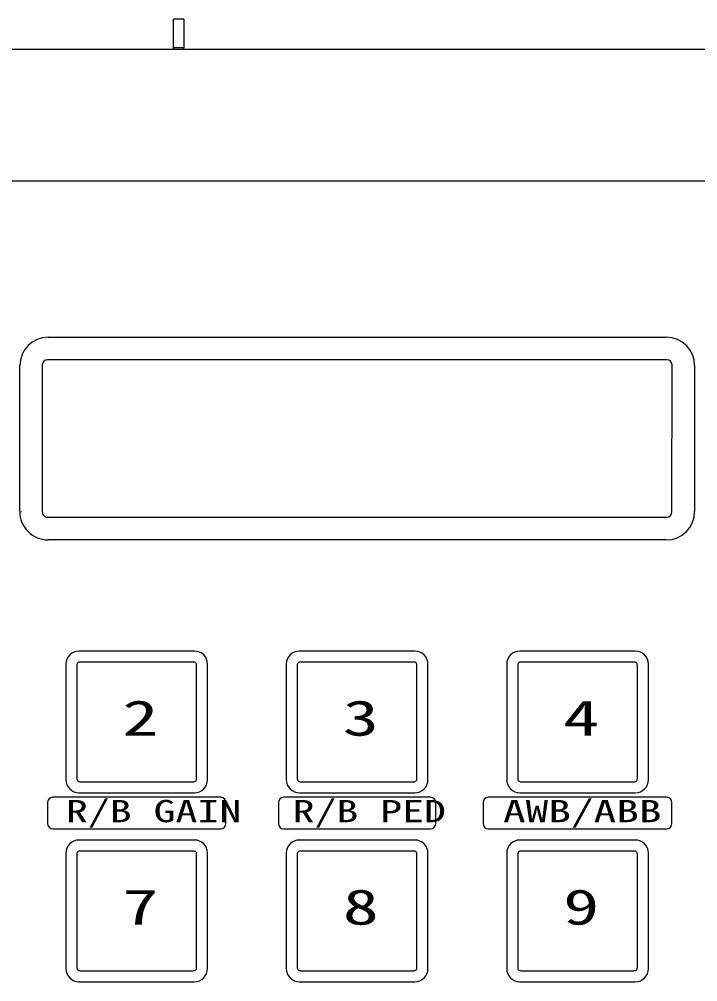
# Model space of a CAD drawing. Units: millimetres, scale not verified. Extents: x -63 to 63, y -56 to 57.
# Drawn here: x -30.08 to -17.15, y 11.32 to 29.66 of the extents above; entities that cross this region are included whole.
import ezdxf
from ezdxf.enums import TextEntityAlignment as Align

# ---------------------------------------------------------------- set-up
doc = ezdxf.new("R2010")
doc.units = ezdxf.units.MM
doc.header["$LTSCALE"] = 0.189787
doc.layers.add('0-2_GAIKEI', color=1, linetype='Continuous')
doc.styles.add('ＭＳ ゴシック', font='')
doc.styles.get('ＭＳ ゴシック').set_extended_font_data('MS Gothic')

msp = doc.modelspace()

# ---------------------------------------------------------------- linework, layer by layer
at = {"layer": '0-2_GAIKEI'}
for p, q in [((-26.9429, 29.6582), (-27.1429, 29.6582)), ((-26.9429, 29.6582), (-26.9429, 29.1105)), ((-27.1429, 29.0837), (-27.1429, 29.1105)), ((-26.9429, 29.0837), (-26.9429, 29.1105)), ((-2.6464, 26.571), (-44.6394, 26.571)), ((-29.531, 23.5994), (-17.751, 23.5983)), ((-17.7426, 23.1713), (-29.5426, 23.1724)), ((-30.0713, 20.2794), (-30.071, 23.0594)), ((-29.6426, 23.0724), (-29.6429, 20.2724)), ((-17.6429, 20.2713), (-17.6426, 23.0713)), ((-17.211, 23.0582), (-17.2113, 20.2782)), ((-30.0394, 20.2724), (-30.0429, 20.2724)), ((-29.5429, 20.1724), (-17.7429, 20.1713)), ((-17.7513, 19.7383), (-29.5313, 19.7394)), ((-26.7424, 17.6204), (-28.9424, 17.6206)), ((-22.5424, 17.6204), (-24.7424, 17.6206)), ((-18.3426, 17.6204), (-20.5426, 17.6206)), ((-29.1924, 17.3706), (-29.1926, 15.1706)), ((-28.9829, 17.3499), (-28.9829, 15.192)), ((-26.7029, 15.192), (-26.7029, 17.3499)), ((-26.4926, 15.1704), (-26.4924, 17.3704)), ((-24.9924, 17.3706), (-24.9926, 15.1706)), ((-24.7822, 17.3623), (-24.7829, 17.3499)), ((-24.7829, 17.3499), (-24.7829, 15.192)), ((-24.7797, 17.3743), (-24.7822, 17.3623)), ((-24.7749, 17.3858), (-24.7797, 17.3743)), ((-24.7676, 17.3957), (-24.7749, 17.3858)), ((-24.7577, 17.403), (-24.7676, 17.3957)), ((-24.7463, 17.4077), (-24.7577, 17.403)), ((-24.7342, 17.4102), (-24.7463, 17.4077)), ((-24.7219, 17.411), (-24.7342, 17.4102)), ((-22.5639, 17.411), (-24.7219, 17.411)), ((-22.5516, 17.4102), (-22.5639, 17.411)), ((-22.5395, 17.4078), (-22.5516, 17.4102)), ((-22.5281, 17.403), (-22.5395, 17.4078)), ((-22.5182, 17.3956), (-22.5281, 17.403)), ((-22.5108, 17.3858), (-22.5182, 17.3956)), ((-22.5061, 17.3744), (-22.5108, 17.3858)), ((-22.5036, 17.3623), (-22.5061, 17.3744)), ((-22.5029, 17.3499), (-22.5036, 17.3623)), ((-22.5029, 15.192), (-22.5029, 17.3499)), ((-22.2926, 15.1704), (-22.2924, 17.3704)), ((-20.7927, 17.3706), (-20.7929, 15.1706)), ((-20.5831, 17.3499), (-20.5831, 15.192)), ((-18.3642, 17.411), (-20.5221, 17.411)), ((-18.3031, 15.192), (-18.3031, 17.3499)), ((-18.0929, 15.1704), (-18.0927, 17.3704)), ((-24.7829, 15.192), (-24.7821, 15.1796)), ((-24.7821, 15.1796), (-24.7797, 15.1676)), ((-24.7797, 15.1676), (-24.7749, 15.1562)), ((-24.7749, 15.1562), (-24.7676, 15.1463)), ((-24.7676, 15.1463), (-24.7577, 15.1389)), ((-24.7577, 15.1389), (-24.7463, 15.1342)), ((-24.7463, 15.1342), (-24.7342, 15.1317)), ((-24.7342, 15.1317), (-24.7219, 15.131)), ((-24.7219, 15.131), (-22.5639, 15.131)), ((-22.5639, 15.131), (-22.5515, 15.1317)), ((-22.5515, 15.1317), (-22.5395, 15.1342)), ((-22.5395, 15.1342), (-22.5281, 15.1389)), ((-22.5281, 15.1389), (-22.5182, 15.1462)), ((-22.5182, 15.1462), (-22.5109, 15.1561)), ((-22.5109, 15.1561), (-22.5061, 15.1676)), ((-22.5061, 15.1676), (-22.5036, 15.1797)), ((-22.5036, 15.1797), (-22.5029, 15.192)), ((-28.9426, 14.9206), (-26.7426, 14.9204)), ((-24.7426, 14.9206), (-22.5426, 14.9204)), ((-20.5429, 14.9206), (-18.3429, 14.9204)), ((-29.5429, 14.7348), (-29.5429, 14.3348)), ((-26.2429, 14.8348), (-29.4429, 14.8348)), ((-26.1429, 14.3348), (-26.1429, 14.7348)), ((-25.1429, 14.7348), (-25.1429, 14.3348)), ((-22.2429, 14.8348), (-25.0429, 14.8348)), ((-22.1429, 14.3348), (-22.1429, 14.7348)), ((-21.2429, 14.7348), (-21.2429, 14.3348)), ((-17.7429, 14.8348), (-21.1429, 14.8348)), ((-17.6429, 14.3348), (-17.6429, 14.7348)), ((-29.4429, 14.2348), (-26.2429, 14.2348)), ((-25.0429, 14.2348), (-22.2429, 14.2348)), ((-21.1429, 14.2348), (-17.7429, 14.2348)), ((-26.7424, 14.0204), (-28.9424, 14.0206)), ((-22.5424, 14.0204), (-24.7424, 14.0206)), ((-18.3426, 14.0204), (-20.5426, 14.0206)), ((-29.1924, 13.7706), (-29.1926, 11.5706)), ((-28.9822, 13.7623), (-28.9829, 13.7499)), ((-28.9797, 13.7743), (-28.9822, 13.7623)), ((-28.9749, 13.7858), (-28.9797, 13.7743)), ((-28.9676, 13.7957), (-28.9749, 13.7858)), ((-28.9577, 13.803), (-28.9676, 13.7957)), ((-28.9463, 13.8077), (-28.9577, 13.803)), ((-28.9342, 13.8102), (-28.9463, 13.8077)), ((-28.9219, 13.811), (-28.9342, 13.8102)), ((-26.7639, 13.811), (-28.9219, 13.811)), ((-26.7516, 13.8102), (-26.7639, 13.811)), ((-26.7395, 13.8078), (-26.7516, 13.8102)), ((-26.7281, 13.803), (-26.7395, 13.8078)), ((-26.7182, 13.7956), (-26.7281, 13.803)), ((-26.7108, 13.7858), (-26.7182, 13.7956)), ((-26.7061, 13.7744), (-26.7108, 13.7858)), ((-26.7036, 13.7623), (-26.7061, 13.7744)), ((-26.7029, 13.7499), (-26.7036, 13.7623)), ((-26.4926, 11.5704), (-26.4924, 13.7704)), ((-24.9924, 13.7706), (-24.9926, 11.5706)), ((-22.5639, 13.811), (-24.7219, 13.811)), ((-22.2926, 11.5704), (-22.2924, 13.7704)), ((-20.7927, 13.7706), (-20.7929, 11.5706)), ((-20.5824, 13.7623), (-20.5831, 13.7499)), ((-20.5799, 13.7743), (-20.5824, 13.7623)), ((-20.5752, 13.7858), (-20.5799, 13.7743)), ((-20.5678, 13.7957), (-20.5752, 13.7858)), ((-20.558, 13.803), (-20.5678, 13.7957)), ((-20.5466, 13.8077), (-20.558, 13.803)), ((-20.5345, 13.8102), (-20.5466, 13.8077)), ((-20.5221, 13.811), (-20.5345, 13.8102)), ((-18.3642, 13.811), (-20.5221, 13.811)), ((-18.3518, 13.8102), (-18.3642, 13.811)), ((-18.3398, 13.8078), (-18.3518, 13.8102)), ((-18.3283, 13.803), (-18.3398, 13.8078)), ((-18.3184, 13.7956), (-18.3283, 13.803)), ((-18.3111, 13.7858), (-18.3184, 13.7956)), ((-18.3064, 13.7744), (-18.3111, 13.7858)), ((-18.3039, 13.7623), (-18.3064, 13.7744)), ((-18.3031, 13.7499), (-18.3039, 13.7623)), ((-18.0929, 11.5704), (-18.0927, 13.7704)), ((-28.9829, 13.7499), (-28.9829, 11.592)), ((-26.7029, 11.592), (-26.7029, 13.7499)), ((-24.7829, 13.7499), (-24.7829, 11.592)), ((-22.5029, 11.592), (-22.5029, 13.7499)), ((-20.5831, 13.7499), (-20.5831, 11.592)), ((-18.3031, 11.592), (-18.3031, 13.7499)), ((-28.9829, 11.592), (-28.9822, 11.5796)), ((-28.9822, 11.5796), (-28.9797, 11.5675)), ((-28.9797, 11.5675), (-28.9749, 11.5561)), ((-28.9749, 11.5561), (-28.9676, 11.5463)), ((-26.7182, 11.5462), (-26.7109, 11.5561)), ((-26.7109, 11.5561), (-26.7061, 11.5676)), ((-26.7061, 11.5676), (-26.7036, 11.5797)), ((-26.7036, 11.5797), (-26.7029, 11.592)), ((-20.5831, 11.592), (-20.5824, 11.5796)), ((-20.5824, 11.5796), (-20.5799, 11.5675)), ((-20.5799, 11.5675), (-20.5752, 11.5561)), ((-20.5752, 11.5561), (-20.5679, 11.5463)), ((-18.3185, 11.5462), (-18.3111, 11.5561)), ((-18.3111, 11.5561), (-18.3064, 11.5676)), ((-18.3064, 11.5676), (-18.3039, 11.5797)), ((-18.3039, 11.5797), (-18.3031, 11.592)), ((-28.9676, 11.5463), (-28.9577, 11.5389)), ((-28.9577, 11.5389), (-28.9463, 11.5342)), ((-28.9463, 11.5342), (-28.9342, 11.5317)), ((-28.9342, 11.5317), (-28.9219, 11.531)), ((-28.9219, 11.531), (-26.7639, 11.531)), ((-26.7639, 11.531), (-26.7516, 11.5317)), ((-26.7516, 11.5317), (-26.7395, 11.5342)), ((-26.7395, 11.5342), (-26.7281, 11.5389)), ((-26.7281, 11.5389), (-26.7182, 11.5462)), ((-20.5679, 11.5463), (-20.558, 11.5389)), ((-20.558, 11.5389), (-20.5465, 11.5342)), ((-20.5465, 11.5342), (-20.5345, 11.5317)), ((-20.5345, 11.5317), (-20.5221, 11.531)), ((-20.5221, 11.531), (-18.3642, 11.531)), ((-18.3642, 11.531), (-18.3518, 11.5317)), ((-18.3518, 11.5317), (-18.3397, 11.5342)), ((-18.3397, 11.5342), (-18.3283, 11.5389)), ((-18.3283, 11.5389), (-18.3185, 11.5462)), ((-28.9426, 11.3206), (-26.7426, 11.3204)), ((-24.7426, 11.3206), (-22.5426, 11.3204)), ((-20.5429, 11.3206), (-18.3429, 11.3204))]:
    msp.add_line(p, q, dxfattribs=at)
at = {"layer": '0-2_GAIKEI', "color": 7}
msp.add_line((-7.8571, 29.0837), (-39.4287, 29.0837), dxfattribs=at)
at = {"layer": '0-2_GAIKEI'}
for points in [[(-26.9429, 29.1105), (-27.1429, 29.1105), (-27.1429, 29.6582)], [(-26.7639, 17.411), (-28.9219, 17.411), (-28.9342, 17.4102), (-28.9463, 17.4077), (-28.9577, 17.403), (-28.9676, 17.3957), (-28.9749, 17.3858), (-28.9797, 17.3743), (-28.9822, 17.3623), (-28.9829, 17.3499)], [(-26.7029, 17.3499), (-26.7036, 17.3623), (-26.7061, 17.3744), (-26.7108, 17.3858), (-26.7182, 17.3956), (-26.7281, 17.403), (-26.7395, 17.4078), (-26.7516, 17.4102), (-26.7639, 17.411)], [(-20.5221, 17.411), (-20.5345, 17.4102), (-20.5466, 17.4077), (-20.558, 17.403), (-20.5678, 17.3957), (-20.5752, 17.3858), (-20.5799, 17.3743), (-20.5824, 17.3623), (-20.5831, 17.3499)], [(-18.3031, 17.3499), (-18.3039, 17.3623), (-18.3064, 17.3744), (-18.3111, 17.3858), (-18.3184, 17.3956), (-18.3283, 17.403), (-18.3398, 17.4078), (-18.3518, 17.4102), (-18.3642, 17.411)], [(-28.9829, 15.192), (-28.9822, 15.1796), (-28.9797, 15.1676), (-28.9749, 15.1562), (-28.9676, 15.1463), (-28.9577, 15.1389), (-28.9463, 15.1342), (-28.9342, 15.1317), (-28.9219, 15.131)], [(-28.9219, 15.131), (-26.7639, 15.131), (-26.7516, 15.1317), (-26.7395, 15.1342), (-26.7281, 15.1389), (-26.7182, 15.1462), (-26.7109, 15.1561), (-26.7061, 15.1676), (-26.7036, 15.1797), (-26.7029, 15.192)], [(-20.5831, 15.192), (-20.5824, 15.1796), (-20.5799, 15.1676), (-20.5752, 15.1562), (-20.5679, 15.1463), (-20.558, 15.1389), (-20.5465, 15.1342), (-20.5345, 15.1317), (-20.5221, 15.131)], [(-20.5221, 15.131), (-18.3642, 15.131), (-18.3518, 15.1317), (-18.3397, 15.1342), (-18.3283, 15.1389), (-18.3185, 15.1462), (-18.3111, 15.1561), (-18.3064, 15.1676), (-18.3039, 15.1797), (-18.3031, 15.192)], [(-24.7219, 13.811), (-24.7342, 13.8102), (-24.7463, 13.8077), (-24.7577, 13.803), (-24.7676, 13.7957), (-24.7749, 13.7858), (-24.7797, 13.7743), (-24.7822, 13.7623), (-24.7829, 13.7499)], [(-22.5029, 13.7499), (-22.5036, 13.7623), (-22.5061, 13.7744), (-22.5108, 13.7858), (-22.5182, 13.7956), (-22.5281, 13.803), (-22.5395, 13.8078), (-22.5516, 13.8102), (-22.5639, 13.811)], [(-24.7829, 11.592), (-24.7821, 11.5796), (-24.7797, 11.5675), (-24.7749, 11.5561), (-24.7676, 11.5463), (-24.7577, 11.5389), (-24.7463, 11.5342), (-24.7342, 11.5317), (-24.7219, 11.531)], [(-24.7219, 11.531), (-22.5639, 11.531), (-22.5515, 11.5317), (-22.5395, 11.5342), (-22.5281, 11.5389), (-22.5182, 11.5462), (-22.5109, 11.5561), (-22.5061, 11.5676), (-22.5036, 11.5797), (-22.5029, 11.592)]]:
    msp.add_lwpolyline(points, dxfattribs=at)
for centre, radius, start, end in [((-29.531, 23.0594), 0.54, 89.99478, 179.99478), ((-17.751, 23.0583), 0.54, 359.99478, 89.99478), ((-29.5426, 23.0724), 0.1, 89.99478, 179.99478), ((-17.7426, 23.0713), 0.1, 359.99478, 89.99478), ((-29.5313, 20.2794), 0.54, 179.99478, 269.99478), ((-29.5429, 20.2724), 0.1, 179.99478, 269.99478), ((-17.7513, 20.2783), 0.54, 269.99478, 359.99478), ((-17.7429, 20.2713), 0.1, 269.99478, 359.99478), ((-28.9424, 17.3706), 0.25, 89.99478, 179.99478), ((-26.7424, 17.3704), 0.25, 359.99478, 89.99478), ((-24.7424, 17.3706), 0.25, 89.99478, 179.99478), ((-22.5424, 17.3704), 0.25, 359.99478, 89.99478), ((-20.5427, 17.3706), 0.25, 89.99478, 179.99478), ((-18.3427, 17.3704), 0.25, 359.99478, 89.99478), ((-28.9426, 15.1706), 0.25, 179.99478, 269.99478), ((-26.7426, 15.1704), 0.25, 269.99478, 359.99478), ((-24.7426, 15.1706), 0.25, 179.99478, 269.99478), ((-22.5426, 15.1704), 0.25, 269.99478, 359.99478), ((-20.5429, 15.1706), 0.25, 179.99478, 269.99478), ((-18.3429, 15.1704), 0.25, 269.99478, 359.99478), ((-29.4429, 14.7348), 0.1, 90, 180), ((-26.2429, 14.7348), 0.1, 0, 90), ((-25.0429, 14.7348), 0.1, 90, 180), ((-22.2429, 14.7348), 0.1, 0, 90), ((-21.1429, 14.7348), 0.1, 90, 180), ((-17.7429, 14.7348), 0.1, 0, 90), ((-29.4429, 14.3348), 0.1, 180, 270), ((-26.2429, 14.3348), 0.1, 270, 0), ((-25.0429, 14.3348), 0.1, 180, 270), ((-22.2429, 14.3348), 0.1, 270, 0), ((-21.1429, 14.3348), 0.1, 180, 270), ((-17.7429, 14.3348), 0.1, 270, 0), ((-28.9424, 13.7706), 0.25, 89.99478, 179.99478), ((-26.7424, 13.7704), 0.25, 359.99478, 89.99478), ((-24.7424, 13.7706), 0.25, 89.99478, 179.99478), ((-22.5424, 13.7704), 0.25, 359.99478, 89.99478), ((-20.5427, 13.7706), 0.25, 89.99478, 179.99478), ((-18.3427, 13.7704), 0.25, 359.99478, 89.99478), ((-28.9426, 11.5706), 0.25, 179.99478, 269.99478), ((-26.7426, 11.5704), 0.25, 269.99478, 359.99478), ((-24.7426, 11.5706), 0.25, 179.99478, 269.99478), ((-22.5426, 11.5704), 0.25, 269.99478, 359.99478), ((-20.5429, 11.5706), 0.25, 179.99478, 269.99478), ((-18.3429, 11.5704), 0.25, 269.99478, 359.99478)]:
    msp.add_arc(centre, radius, start, end, dxfattribs=at)

# ---------------------------------------------------------------- texts
at = {"layer": '0-2_GAIKEI', "style": 'ＭＳ ゴシック'}
for s, height, width, p in [('2', 0.6734, 1.5, (-28.1168, 15.8063)), ('3', 0.6734, 1.5, (-23.9168, 15.8063)), ('4', 0.6734, 1.5, (-19.7168, 15.8063)), ('R/B GAIN', 0.4233, 1.45, (-29.1916, 14.233)), ('R/B PED', 0.423, 1.45, (-24.872, 14.233)), ('AWB/ABB', 0.423, 1.5, (-20.8633, 14.233)), ('7', 0.6734, 1.5, (-28.1168, 12.2063)), ('8', 0.6734, 1.5, (-23.9168, 12.2063)), ('9', 0.6734, 1.5, (-19.7168, 12.2063))]:
    msp.add_text(s, height=height, dxfattribs=dict(at, width=width)).set_placement(p, align=Align.BOTTOM_LEFT)

doc.saveas('drawing.dxf')
